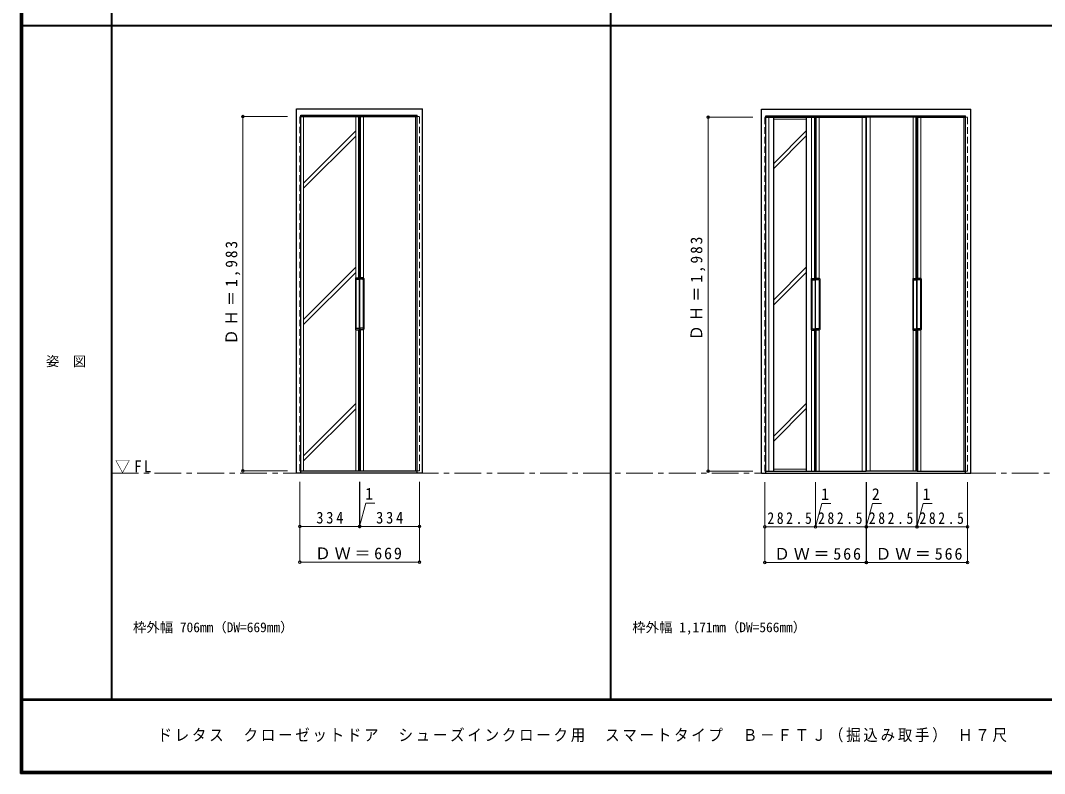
# Model space of a CAD drawing. Units: millimetres, scale not verified. Extents: x -6000 to 5700, y -4307 to 4260.
# Drawn here: x -6000 to -267, y -4205 to 12 of the extents above; entities that cross this region are included whole.
import ezdxf
from ezdxf.enums import TextEntityAlignment as Align

# ---------------------------------------------------------------- set-up
doc = ezdxf.new("R2010")
doc.units = ezdxf.units.MM
doc.header["$LTSCALE"] = 30
doc.header["$PDMODE"] = 32
doc.header["$PDSIZE"] = 15
doc.linetypes.add('CHAIN1', pattern=[8, 5, -1, 1, -1])
doc.linetypes.add('DASHED1', pattern=[1.8, 1.2, -0.6])
for name, color, linetype, lineweight in [('0-1_通り芯', 7, 'CHAIN1', 18), ('0-2_扉', 3, 'Continuous', 25), ('0-3_仕上げ', 7, 'Continuous', 18), ('0-4_枠', 3, 'Continuous', 25), ('0-B_寸法', 7, 'Continuous', 9), ('0-C_ハッチ', 4, 'Continuous', 9), ('F-1_枠', 6, 'Continuous', 40), ('F-A_文字', 7, 'Continuous', 18)]:
    doc.layers.add(name, color=color, linetype=linetype, lineweight=lineweight)
doc.layers.add('0-A_文字', color=7, linetype='Continuous')
doc.styles.add('ＭＳ ゴシック', font='')
doc.styles.get('ＭＳ ゴシック').set_extended_font_data('MS Gothic')

msp = doc.modelspace()

# ---------------------------------------------------------------- linework, layer by layer
at = {"layer": '0-1_通り芯'}
msp.add_line((-5490, -2523.5), (2895, -2523.5), dxfattribs=at)
at = {"layer": '0-2_扉', "color": 4, "linetype": 'DASHED1', "lineweight": 9}
for p, q in [((-4436, -2509.5), (-4436, -526.5)), ((-4430.5, -526.5), (-4436, -526.5)), ((-3778.5, -526.5), (-3767, -526.5)), ((-3767, -2509.5), (-3767, -526.5)), ((-1832.27, -2512), (-1832.27, -529)), ((-1826.77, -529), (-1832.27, -529)), ((-709.77, -529), (-698.27, -529)), ((-698.27, -2512), (-698.27, -529)), ((-4430.5, -2509.5), (-4436, -2509.5)), ((-3778.5, -2509.5), (-3767, -2509.5)), ((-1826.77, -2512), (-1832.27, -2512)), ((-709.77, -2512), (-698.27, -2512))]:
    msp.add_line(p, q, dxfattribs=at)
at = {"layer": '0-2_扉'}
for p, q in [((-4430.5, -526.5), (-4102, -526.5)), ((-4106, -1429.5), (-4106, -526.5)), ((-4102, -2509.5), (-4102, -526.5)), ((-4101, -2509.5), (-4101, -526.5)), ((-4101, -526.5), (-3778.5, -526.5)), ((-4097, -1429.5), (-4097, -526.5)), ((-1826.77, -529), (-1549.77, -529)), ((-1553.77, -1432), (-1553.77, -529)), ((-1549.77, -2512), (-1549.77, -529)), ((-1548.77, -529), (-1266.27, -529)), ((-1548.77, -2512), (-1548.77, -529)), ((-1544.77, -1432), (-1544.77, -529)), ((-1266.27, -2512), (-1266.27, -529)), ((-981.77, -529), (-1264.27, -529)), ((-1264.27, -2512), (-1264.27, -529)), ((-985.77, -1432), (-985.77, -529)), ((-981.77, -2512), (-981.77, -529)), ((-980.77, -2512), (-980.77, -529)), ((-980.77, -529), (-709.77, -529)), ((-976.77, -1432), (-976.77, -529)), ((-4125, -1432.5), (-4125, -1716.5)), ((-4122, -1429.5), (-4102, -1429.5)), ((-4102, -1429.5), (-4102, -1434.5)), ((-4102, -1434.5), (-4102, -1433)), ((-4102, -1434.5), (-4102, -1433)), ((-4081, -1429.5), (-4101, -1429.5)), ((-4101, -1429.5), (-4101, -1434.5)), ((-4101, -1434.5), (-4101, -1433)), ((-4101, -1434.5), (-4101, -1433)), ((-4078, -1432.5), (-4078, -1716.5)), ((-1569.77, -1432), (-1549.77, -1432)), ((-1549.77, -1432), (-1549.77, -1437)), ((-1528.77, -1432), (-1548.77, -1432)), ((-1548.77, -1432), (-1548.77, -1437)), ((-1001.77, -1432), (-981.77, -1432)), ((-981.77, -1432), (-981.77, -1437)), ((-960.77, -1432), (-980.77, -1432)), ((-980.77, -1432), (-980.77, -1437)), ((-4122, -1440.5), (-4122, -1708.5)), ((-4119, -1437.5), (-4105, -1437.5)), ((-4084, -1437.5), (-4098, -1437.5)), ((-4081, -1440.5), (-4081, -1708.5)), ((-1572.77, -1435), (-1572.77, -1719)), ((-1569.77, -1443), (-1569.77, -1711)), ((-1566.77, -1440), (-1552.77, -1440)), ((-1549.77, -1437), (-1549.77, -1435.5)), ((-1549.77, -1437), (-1549.77, -1435.5)), ((-1548.77, -1437), (-1548.77, -1435.5)), ((-1548.77, -1437), (-1548.77, -1435.5)), ((-1531.77, -1440), (-1545.77, -1440)), ((-1528.77, -1443), (-1528.77, -1711)), ((-1525.77, -1435), (-1525.77, -1719)), ((-1004.77, -1435), (-1004.77, -1719)), ((-1001.77, -1443), (-1001.77, -1711)), ((-998.77, -1440), (-984.77, -1440)), ((-981.77, -1437), (-981.77, -1435.5)), ((-981.77, -1437), (-981.77, -1435.5)), ((-980.77, -1437), (-980.77, -1435.5)), ((-980.77, -1437), (-980.77, -1435.5)), ((-963.77, -1440), (-977.77, -1440)), ((-960.77, -1443), (-960.77, -1711)), ((-957.77, -1435), (-957.77, -1719)), ((-4122, -1719.5), (-4102, -1719.5)), ((-4119, -1711.5), (-4105, -1711.5)), ((-4106, -2509.5), (-4106, -1719.5)), ((-4102, -1714.5), (-4102, -1716)), ((-4102, -1714.5), (-4102, -1716)), ((-4102, -1714.5), (-4102, -1716)), ((-4102, -1719.5), (-4102, -1714.5)), ((-4101, -1714.5), (-4101, -1716)), ((-4101, -1714.5), (-4101, -1716)), ((-4101, -1714.5), (-4101, -1716)), ((-4101, -1719.5), (-4101, -1714.5)), ((-4081, -1719.5), (-4101, -1719.5)), ((-4084, -1711.5), (-4098, -1711.5)), ((-4097, -2509.5), (-4097, -1719.5)), ((-1566.77, -1714), (-1552.77, -1714)), ((-1549.77, -1717), (-1549.77, -1718.5)), ((-1549.77, -1717), (-1549.77, -1718.5)), ((-1549.77, -1717), (-1549.77, -1718.5)), ((-1549.77, -1722), (-1549.77, -1717)), ((-1548.77, -1717), (-1548.77, -1718.5)), ((-1548.77, -1717), (-1548.77, -1718.5)), ((-1548.77, -1717), (-1548.77, -1718.5)), ((-1548.77, -1722), (-1548.77, -1717)), ((-1531.77, -1714), (-1545.77, -1714)), ((-998.77, -1714), (-984.77, -1714)), ((-981.77, -1717), (-981.77, -1718.5)), ((-981.77, -1717), (-981.77, -1718.5)), ((-981.77, -1717), (-981.77, -1718.5)), ((-981.77, -1722), (-981.77, -1717)), ((-980.77, -1717), (-980.77, -1718.5)), ((-980.77, -1717), (-980.77, -1718.5)), ((-980.77, -1717), (-980.77, -1718.5)), ((-980.77, -1722), (-980.77, -1717)), ((-963.77, -1714), (-977.77, -1714)), ((-1569.77, -1722), (-1549.77, -1722)), ((-1553.77, -2512), (-1553.77, -1722)), ((-1528.77, -1722), (-1548.77, -1722)), ((-1544.77, -2512), (-1544.77, -1722)), ((-1001.77, -1722), (-981.77, -1722)), ((-985.77, -2512), (-985.77, -1722)), ((-960.77, -1722), (-980.77, -1722)), ((-976.77, -2512), (-976.77, -1722)), ((-4430.5, -2509.5), (-4102, -2509.5)), ((-4101, -2509.5), (-3778.5, -2509.5)), ((-1826.77, -2512), (-1549.77, -2512)), ((-1548.77, -2512), (-1266.27, -2512)), ((-981.77, -2512), (-1264.27, -2512)), ((-980.77, -2512), (-709.77, -2512))]:
    msp.add_line(p, q, dxfattribs=at)
for centre, start, end in [((-4122, -1432.5), 90, 180), ((-4081, -1432.5), 0, 90), ((-1569.77, -1435), 90, 180), ((-1528.77, -1435), 0, 90), ((-1001.77, -1435), 90, 180), ((-960.77, -1435), 0, 90), ((-4119, -1440.5), 90, 180), ((-4105, -1434.5), 270, 0), ((-4098, -1434.5), 180, 270), ((-4084, -1440.5), 0, 90), ((-1566.77, -1443), 90, 180), ((-1552.77, -1437), 270, 0), ((-1545.77, -1437), 180, 270), ((-1531.77, -1443), 0, 90), ((-998.77, -1443), 90, 180), ((-984.77, -1437), 270, 0), ((-977.77, -1437), 180, 270), ((-963.77, -1443), 0, 90), ((-4122, -1716.5), 180, 270), ((-4119, -1708.5), 180, 270), ((-4105, -1714.5), 0, 90), ((-4098, -1714.5), 90, 180), ((-4084, -1708.5), 270, 0), ((-4081, -1716.5), 270, 0), ((-1569.77, -1719), 180, 270), ((-1566.77, -1711), 180, 270), ((-1552.77, -1717), 0, 90), ((-1545.77, -1717), 90, 180), ((-1531.77, -1711), 270, 0), ((-1528.77, -1719), 270, 0), ((-1001.77, -1719), 180, 270), ((-998.77, -1711), 180, 270), ((-984.77, -1717), 0, 90), ((-977.77, -1717), 90, 180), ((-963.77, -1711), 270, 0), ((-960.77, -1719), 270, 0)]:
    msp.add_arc(centre, 3, start, end, dxfattribs=at)
at = {"layer": '0-3_仕上げ'}
for p, q in [((-4415, -2509.5), (-4415, -526.5)), ((-4123, -1429.5), (-4123, -526.5)), ((-4080, -1429.67), (-4080, -526.5)), ((-3788, -2509.5), (-3788, -526.5)), ((-1811.27, -2512), (-1811.27, -529)), ((-1783.27, -541), (-1598.77, -541)), ((-1570.77, -1432), (-1570.77, -529)), ((-1527.77, -1432.17), (-1527.77, -529)), ((-1287.27, -2512), (-1287.27, -529)), ((-1243.27, -2512), (-1243.27, -529)), ((-1002.77, -1432), (-1002.77, -529)), ((-959.77, -1432.17), (-959.77, -529)), ((-719.27, -2512), (-719.27, -529)), ((-4123, -2509.5), (-4123, -1719.5)), ((-4080, -2509.5), (-4080, -1719.33)), ((-1570.77, -2512), (-1570.77, -1722)), ((-1527.77, -2512), (-1527.77, -1721.83)), ((-1002.77, -2512), (-1002.77, -1722)), ((-959.77, -2512), (-959.77, -1721.83)), ((-1783.27, -2500), (-1598.77, -2500))]:
    msp.add_line(p, q, dxfattribs=at)
at = {"layer": '0-3_仕上げ', "color": 3, "lineweight": 25}
for p, q in [((-1783.27, -2512), (-1783.27, -529)), ((-1598.77, -2512), (-1598.77, -529))]:
    msp.add_line(p, q, dxfattribs=at)
at = {"layer": '0-4_枠'}
for p, q in [((-4454.5, -2521), (-4454.5, -483)), ((-4454.5, -483), (-3748.5, -483)), ((-3748.5, -2521), (-3748.5, -483)), ((-1850.77, -2523.5), (-1850.77, -485.5)), ((-1850.77, -485.5), (-679.77, -485.5)), ((-679.77, -2523.5), (-679.77, -485.5)), ((-4430.5, -2521), (-4430.5, -519)), ((-4430.5, -519), (-3778.5, -519)), ((-3778.5, -2521), (-3778.5, -519)), ((-1826.77, -2523.5), (-1826.77, -521.5)), ((-1826.77, -521.5), (-709.77, -521.5)), ((-709.77, -2523.5), (-709.77, -521.5)), ((-4454.5, -2521), (-3748.5, -2521)), ((-1850.77, -2523.5), (-679.77, -2523.5))]:
    msp.add_line(p, q, dxfattribs=at)
at = {"layer": '0-B_寸法', "color": 4}
for p, q in [((-4754.5, -526.5), (-4504.5, -526.5)), ((-4754.5, -526.5), (-4754.5, -2509.5)), ((-2150.77, -529), (-2150.77, -2512)), ((-2150.77, -529), (-1900.77, -529)), ((-4754.5, -2509.5), (-4504.5, -2509.5)), ((-2150.77, -2512), (-1900.77, -2512)), ((-4436, -3021), (-4436, -2571)), ((-4102, -2821), (-4102, -2571)), ((-3767, -3021), (-3767, -2571)), ((-1832.27, -3023.5), (-1832.27, -2573.5)), ((-1549.77, -2823.5), (-1549.77, -2573.5)), ((-1266.27, -3023.5), (-1266.27, -2573.5)), ((-1264.27, -3023.5), (-1264.27, -2573.5)), ((-981.77, -2823.5), (-981.77, -2573.5)), ((-698.27, -3023.5), (-698.27, -2573.5)), ((-1265.27, -2823.5), (-1230.32, -2693.07)), ((-1230.32, -2693.07), (-1179.54, -2693.07)), ((-4436, -2821), (-4102, -2821)), ((-4101, -2821), (-3767, -2821)), ((-1832.27, -2823.5), (-1549.77, -2823.5)), ((-1548.77, -2823.5), (-1266.27, -2823.5)), ((-1266.27, -2823.5), (-1264.27, -2823.5)), ((-1264.27, -2823.5), (-981.77, -2823.5)), ((-980.77, -2823.5), (-698.27, -2823.5)), ((-4436, -3021), (-3767, -3021)), ((-1832.27, -3023.5), (-1266.27, -3023.5)), ((-1264.27, -3023.5), (-698.27, -3023.5))]:
    msp.add_line(p, q, dxfattribs=at)
for points in [[(-4102, -2821), (-4101, -2821), (-4101, -2571)], [(-1549.77, -2823.5), (-1548.77, -2823.5), (-1548.77, -2573.5)], [(-981.77, -2823.5), (-980.77, -2823.5), (-980.77, -2573.5)], [(-4101.5, -2821), (-4066.55, -2690.57), (-4015.77, -2690.57)], [(-1549.27, -2823.5), (-1514.32, -2693.07), (-1463.54, -2693.07)], [(-981.27, -2823.5), (-946.32, -2693.07), (-895.54, -2693.07)]]:
    msp.add_lwpolyline(points, dxfattribs=at)
at = {"layer": '0-B_寸法'}
for p in [(-4754.5, -526.5), (-2150.77, -529), (-4754.5, -2509.5), (-2150.77, -2512), (-4436, -2821), (-4102, -2821), (-4101, -2821), (-3767, -2821), (-1832.27, -2823.5), (-1549.77, -2823.5), (-1548.77, -2823.5), (-1266.27, -2823.5), (-1264.27, -2823.5), (-981.77, -2823.5), (-980.77, -2823.5), (-698.27, -2823.5), (-4436, -3021), (-3767, -3021), (-1832.27, -3023.5), (-1266.27, -3023.5), (-1264.27, -3023.5), (-698.27, -3023.5)]:
    msp.add_point(p, dxfattribs=at)
at = {"layer": '0-C_ハッチ'}
for p, q in [((-4123, -606.68), (-4415, -898.68)), ((-1598.77, -604.68), (-1783.27, -789.18)), ((-4123, -634.97), (-4415, -926.97)), ((-1598.77, -632.97), (-1783.27, -817.47)), ((-4123, -1370.36), (-4415, -1662.36)), ((-1598.77, -1368.36), (-1783.27, -1552.86)), ((-4123, -1398.64), (-4415, -1690.64)), ((-1598.77, -1396.64), (-1783.27, -1581.14)), ((-4123, -2133.64), (-4415, -2425.64)), ((-4123, -2161.93), (-4415, -2453.93)), ((-1598.77, -2131.64), (-1783.27, -2316.14)), ((-1598.77, -2159.93), (-1783.27, -2344.43))]:
    msp.add_line(p, q, dxfattribs=at)
at = {"layer": 'F-1_枠'}
for p, q in [((-6000, 4175), (-6000, -4205)), ((-5995, 4175), (-5995, -4205)), ((-5990, 4175), (-5990, -4205)), ((-5490, 4175), (-5490, -3790)), ((-2695, -3790), (-2695, 4175)), ((-5990, -15.5), (5690, -15.5)), ((5700, -3790), (-6000, -3790)), ((5700, -3795), (-6000, -3795)), ((5700, -4195), (-6000, -4195)), ((5700, -4200), (-6000, -4200)), ((5700, -4205), (-6000, -4205))]:
    msp.add_line(p, q, dxfattribs=at)

# ---------------------------------------------------------------- texts
at = {"layer": '0-A_文字', "style": 'ＭＳ ゴシック'}
for s, p in [('枠外幅 706mm（DW=669mm）', (-5370, -3430)), ('枠外幅 1,171mm（DW=566mm）', (-2575, -3430))]:
    msp.add_text(s, height=54.99, dxfattribs=at).set_placement(p, align=Align.BOTTOM_LEFT)
at = {"layer": '0-A_文字', "insert": (-5471.25, -2523.5), "char_height": 65.98, "attachment_point": 7, "style": 'ＭＳ ゴシック'}
msp.add_mtext('\\T1.26;\\W0.95;▽FL', dxfattribs=at)
at = {"layer": '0-B_寸法', "style": 'ＭＳ ゴシック'}
for s, p in [('1', (-4070.3, -2690.57)), ('1', (-1518.07, -2693.07)), ('2', (-1234.07, -2693.07)), ('1', (-950.07, -2693.07))]:
    msp.add_text(s, height=65.98, dxfattribs=at).set_placement(p, align=Align.BOTTOM_LEFT)
at = {"layer": '0-B_寸法', "char_height": 65.98, "attachment_point": 7, "rotation": 90, "style": 'ＭＳ ゴシック'}
for insert in [(-4769.5, -1803), (-2165.77, -1779.5)]:
    msp.add_mtext('\\T1.26;\\W0.95;ＤＨ＝1,983', dxfattribs=dict(at, insert=insert))
at = {"layer": '0-B_寸法', "char_height": 65.98, "attachment_point": 7, "style": 'ＭＳ ゴシック'}
for s, insert in [('\\T1.38;\\W0.9;334', (-4344, -2806)), ('\\T1.38;\\W0.9;334', (-4009, -2806)), ('\\T1.38;\\W0.85;282.5', (-1818.52, -2808.5)), ('\\T1.38;\\W0.85;282.5', (-1535.02, -2808.5)), ('\\T1.38;\\W0.85;282.5', (-1250.52, -2808.5)), ('\\T1.38;\\W0.85;282.5', (-967.02, -2808.5)), ('\\T1.23;ＤＷ＝669', (-4352, -3006)), ('\\T1.23;ＤＷ＝566', (-1781.77, -3008.5)), ('\\T1.23;ＤＷ＝566', (-1213.77, -3008.5))]:
    msp.add_mtext(s, dxfattribs=dict(at, insert=insert))
at = {"layer": 'F-A_文字', "style": 'ＭＳ ゴシック'}
msp.add_text('姿\u3000図', height=54.99, dxfattribs=at).set_placement((-5857.5, -1940.25), align=Align.BOTTOM_LEFT)
at = {"layer": 'F-A_文字', "insert": (-5232.86, -4030.71), "char_height": 65.98, "attachment_point": 7, "style": 'ＭＳ ゴシック'}
msp.add_mtext('\\T1.19;\\W0.9;ドレタス\u3000クローゼットドア\u3000シューズインクローク用\u3000スマートタイプ\u3000Ｂ－ＦＴＪ（掘込み取手）\\~Ｈ７尺', dxfattribs=at)

doc.saveas('drawing.dxf')
